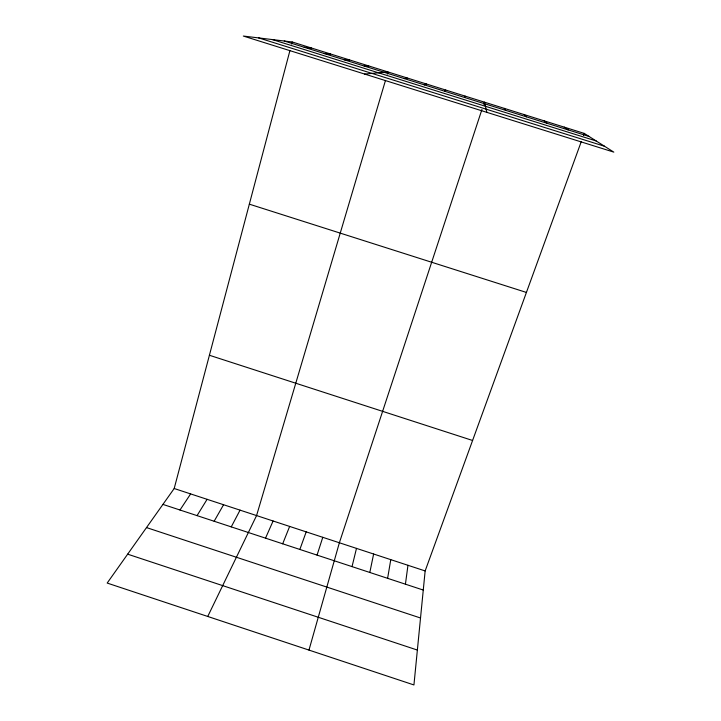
<?xml version="1.0" encoding="UTF-8"?>
<svg xmlns="http://www.w3.org/2000/svg" width="721" height="721" viewBox="0 0 721 721"><rect width="100%" height="100%" fill="white"/><g stroke="black" fill="none" stroke-linecap="round" stroke-linejoin="round"><path stroke-width="1.08" d="M581.225 141.713L425.147 570.933L413.935 684.95L107.177 583.064L174.194 488.514L289.959 50.461M405.427 584.19L407.96 565.282M387.61 578.332L390.782 559.649M369.81 572.474L373.631 554.007M352.028 566.625L356.489 548.384M291.644 44.098L292.203 41.98L584.253 133.403L613.823 152.131L243.328 36.05L292.203 41.98M308.967 650.09L339.375 542.76L481.943 109.457M385.492 80.392L256.568 515.569L207.747 616.464M387.357 74.074L387.988 71.965L364.637 74.056M464.594 97.479L465.027 96.082M317.051 555.116L322.783 537.307M483.665 104.221L484.35 102.13L486.882 112.359M299.855 549.456L306.2 531.864M583.496 135.476L584.253 133.403M282.677 543.805L289.644 526.429M265.517 538.154L273.097 520.995M231.243 526.88L240.057 510.144M214.137 521.247L223.573 504.727M197.049 515.632L207.098 499.32M179.989 510.008L190.632 493.912M444.451 91.17L445.731 90.044M424.336 84.88L426.462 84.006M404.247 78.589L407.212 77.985M364.141 66.035L368.782 65.953M344.124 59.762L349.604 59.951M324.135 53.507L330.443 53.949M304.172 47.253L311.31 47.965M284.236 41.016L589.066 136.449M272.43 39.583L596.195 140.965M258.641 37.907L604.54 146.255M249.34 204.16L526.42 292.438M209.414 355.264L472.588 440.477M174.194 488.514L425.147 570.933M162.937 504.403L423.272 590.057M146.507 527.583L420.523 617.996M127.662 554.17L417.369 650.063M564.219 127.13L568.148 129.897M544.22 120.867L547.266 123.363M524.239 114.612L526.402 116.829M504.285 108.366L505.565 110.304"/></g></svg>
